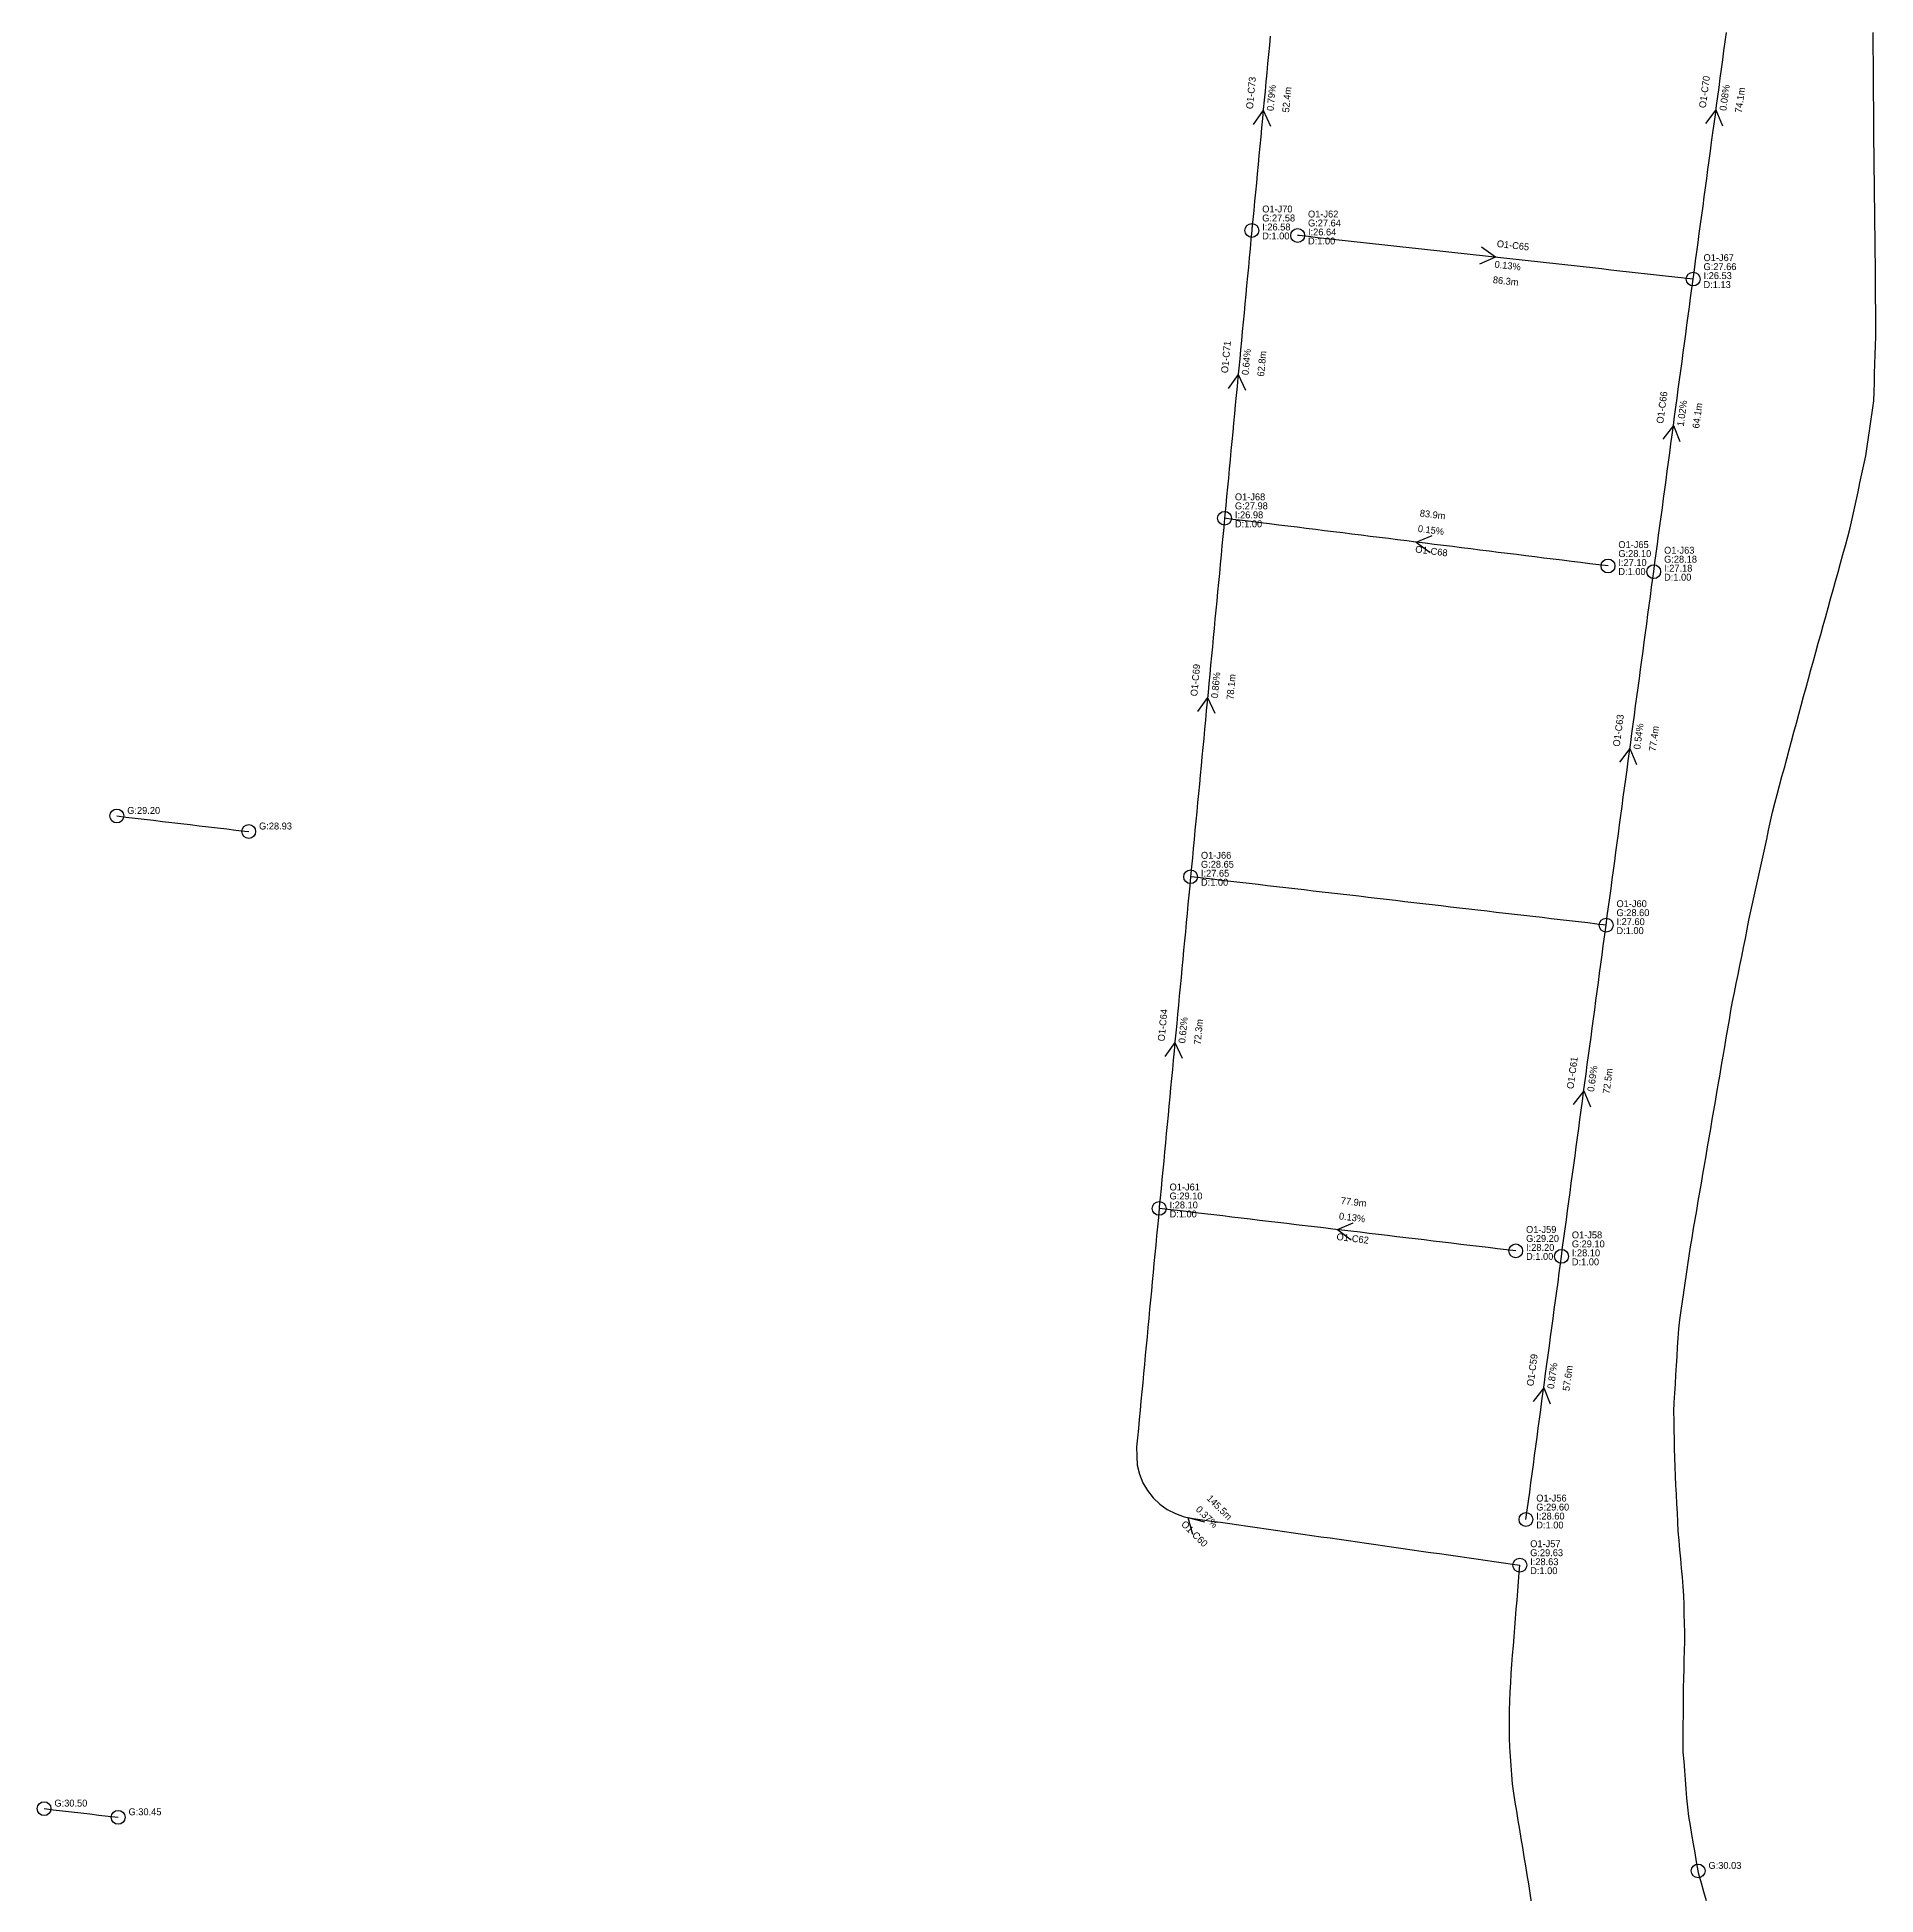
# Model space of a CAD drawing. Header units: metres. Extents: x 607160 to 610559, y 2613470 to 2618337.
# Drawn here: x 607354.6 to 607753.6, y 2616694 to 2617097.2 of the extents above; entities that cross this region are included whole.
import ezdxf

# ---------------------------------------------------------------- set-up
doc = ezdxf.new("R2010")
doc.units = ezdxf.units.M
for name, color, linetype in [('SW-DRAIN-LABELS', 3, 'Continuous'), ('SW-DRAIN-ORPHAN', 8, 'Continuous'), ('SW-DRAIN-SUB-01', 1, 'Continuous'), ('SW-JUNCTIONS', 7, 'Continuous')]:
    doc.layers.add(name, color=color, linetype=linetype)

msp = doc.modelspace()

# ---------------------------------------------------------------- linework, layer by layer
at = {"layer": 'SW-DRAIN-ORPHAN'}
for points in [[(607715.04, 2616699.2), (607714.7, 2616701.17), (607714.37, 2616703.15), (607714.04, 2616705.12), (607713.71, 2616707.09), (607713.38, 2616709.06), (607713.05, 2616711.04), (607712.78, 2616713.02), (607712.62, 2616715.01), (607712.46, 2616717), (607712.31, 2616719), (607712.15, 2616720.99), (607711.99, 2616722.98), (607711.83, 2616724.98), (607711.8, 2616726.98), (607711.82, 2616728.98), (607711.83, 2616730.98), (607711.84, 2616732.98), (607711.86, 2616734.98), (607711.87, 2616736.98), (607711.89, 2616738.98), (607711.94, 2616740.98), (607711.99, 2616742.98), (607712.03, 2616744.97), (607712.08, 2616746.97), (607712.13, 2616748.97), (607712.14, 2616750.97), (607712.09, 2616752.97), (607712.04, 2616754.97), (607711.99, 2616756.97), (607711.94, 2616758.97), (607711.81, 2616760.96), (607711.63, 2616762.96), (607711.45, 2616764.95), (607711.28, 2616766.94), (607711.1, 2616768.93), (607710.92, 2616770.93), (607710.74, 2616772.92), (607710.64, 2616774.91), (607710.54, 2616776.91), (607710.43, 2616778.91), (607710.33, 2616780.91), (607710.23, 2616782.9), (607710.13, 2616784.9), (607710.03, 2616786.9), (607709.96, 2616788.9), (607709.92, 2616790.9), (607709.89, 2616792.9), (607709.85, 2616794.9), (607709.82, 2616796.9), (607709.79, 2616798.9), (607709.86, 2616800.89), (607709.98, 2616802.89), (607710.1, 2616804.89), (607710.23, 2616806.88), (607710.35, 2616808.88), (607710.47, 2616810.87), (607710.59, 2616812.87), (607710.71, 2616814.87), (607710.84, 2616816.86), (607711.1, 2616818.84), (607711.39, 2616820.82), (607711.67, 2616822.8), (607711.95, 2616824.78), (607712.23, 2616826.76), (607712.51, 2616828.74), (607712.8, 2616830.72), (607713.08, 2616832.7), (607713.39, 2616834.68), (607713.73, 2616836.65), (607714.06, 2616838.62), (607714.4, 2616840.59), (607714.74, 2616842.57), (607715.08, 2616844.54), (607715.41, 2616846.51), (607715.75, 2616848.48), (607716.09, 2616850.45), (607716.43, 2616852.42), (607716.77, 2616854.39), (607717.1, 2616856.36), (607717.44, 2616858.34), (607717.78, 2616860.31), (607718.12, 2616862.28), (607718.45, 2616864.25), (607718.79, 2616866.22), (607719.13, 2616868.19), (607719.46, 2616870.16), (607719.8, 2616872.14), (607720.14, 2616874.11), (607720.47, 2616876.08), (607720.81, 2616878.05), (607721.15, 2616880.02), (607721.48, 2616881.99), (607721.82, 2616883.96), (607722.16, 2616885.94), (607722.54, 2616887.9), (607722.94, 2616889.86), (607723.33, 2616891.82), (607723.72, 2616893.78), (607724.12, 2616895.74), (607724.51, 2616897.7), (607724.9, 2616899.66), (607725.3, 2616901.62), (607725.69, 2616903.59), (607726.08, 2616905.55), (607726.48, 2616907.51), (607726.91, 2616909.46), (607727.34, 2616911.41), (607727.77, 2616913.37), (607728.2, 2616915.32), (607728.63, 2616917.27), (607729.06, 2616919.23), (607729.49, 2616921.18), (607729.92, 2616923.13), (607730.35, 2616925.09), (607730.78, 2616927.04), (607731.21, 2616928.99), (607731.69, 2616930.93), (607732.21, 2616932.87), (607732.72, 2616934.8), (607733.24, 2616936.73), (607733.76, 2616938.66), (607734.28, 2616940.59), (607734.8, 2616942.52), (607735.32, 2616944.45), (607735.84, 2616946.39), (607736.36, 2616948.32), (607736.88, 2616950.25), (607737.4, 2616952.18), (607737.92, 2616954.11), (607738.46, 2616956.04), (607738.99, 2616957.96), (607739.53, 2616959.89), (607740.06, 2616961.82), (607740.59, 2616963.75), (607741.13, 2616965.67), (607741.66, 2616967.6), (607742.2, 2616969.53), (607742.73, 2616971.46), (607743.27, 2616973.38), (607743.8, 2616975.31), (607744.34, 2616977.24), (607744.87, 2616979.16), (607745.4, 2616981.09), (607745.94, 2616983.02), (607746.47, 2616984.95), (607747.01, 2616986.87), (607747.54, 2616988.8), (607748.07, 2616990.73), (607748.49, 2616992.69), (607748.91, 2616994.64), (607749.33, 2616996.6), (607749.75, 2616998.55), (607750.16, 2617000.51), (607750.58, 2617002.46), (607751, 2617004.42), (607751.42, 2617006.38), (607751.71, 2617008.35), (607751.99, 2617010.33), (607752.28, 2617012.31), (607752.57, 2617014.29), (607752.85, 2617016.27), (607753.14, 2617018.25), (607753.23, 2617020.25), (607753.29, 2617022.25), (607753.35, 2617024.25), (607753.41, 2617026.25), (607753.47, 2617028.24), (607753.53, 2617030.24), (607753.59, 2617032.24), (607753.61, 2617034.24), (607753.59, 2617036.24), (607753.58, 2617038.24), (607753.56, 2617040.24), (607753.55, 2617042.24), (607753.53, 2617044.24), (607753.52, 2617046.24), (607753.51, 2617048.24), (607753.49, 2617050.24), (607753.47, 2617052.24), (607753.44, 2617054.24), (607753.42, 2617056.24), (607753.4, 2617058.24), (607753.37, 2617060.24), (607753.35, 2617062.24), (607753.33, 2617064.24), (607753.3, 2617066.24), (607753.28, 2617068.24), (607753.26, 2617070.24), (607753.23, 2617072.24), (607753.21, 2617074.24), (607753.19, 2617076.24), (607753.17, 2617078.24), (607753.16, 2617080.24), (607753.14, 2617082.24), (607753.13, 2617084.24), (607753.11, 2617086.24), (607753.1, 2617088.24), (607753.08, 2617090.24), (607753.07, 2617092.24), (607753.05, 2617094.24), (607753.04, 2617096.24), (607753.02, 2617098.24)], [(607371.91, 2616928.18), (607373.89, 2616927.94), (607375.88, 2616927.71), (607377.86, 2616927.47), (607379.85, 2616927.24), (607381.84, 2616927.01), (607383.82, 2616926.77), (607385.81, 2616926.54), (607387.8, 2616926.3), (607389.78, 2616926.07), (607391.77, 2616925.83), (607393.75, 2616925.6), (607395.74, 2616925.36), (607397.73, 2616925.13), (607399.71, 2616924.9), (607400.52, 2616924.8)], [(607695.08, 2616904.49), (607693.09, 2616904.72), (607691.1, 2616904.95), (607689.12, 2616905.18), (607687.13, 2616905.41), (607685.14, 2616905.64), (607683.16, 2616905.88), (607681.17, 2616906.11), (607679.18, 2616906.34), (607677.2, 2616906.57), (607675.21, 2616906.8), (607673.22, 2616907.03), (607671.24, 2616907.26), (607669.25, 2616907.5), (607667.26, 2616907.73), (607665.28, 2616907.96), (607663.29, 2616908.19), (607661.3, 2616908.42), (607659.32, 2616908.65), (607657.33, 2616908.88), (607655.34, 2616909.12), (607653.36, 2616909.35), (607651.37, 2616909.58), (607649.38, 2616909.81), (607647.4, 2616910.04), (607645.41, 2616910.27), (607643.43, 2616910.5), (607641.44, 2616910.74), (607639.45, 2616910.97), (607637.47, 2616911.2), (607635.48, 2616911.43), (607633.49, 2616911.66), (607631.51, 2616911.89), (607629.52, 2616912.13), (607627.53, 2616912.36), (607625.55, 2616912.59), (607623.56, 2616912.82), (607621.57, 2616913.05), (607619.59, 2616913.28), (607617.6, 2616913.51), (607615.61, 2616913.75), (607613.63, 2616913.98), (607611.64, 2616914.21), (607609.65, 2616914.44), (607607.67, 2616914.67), (607605.68, 2616914.9), (607604.91, 2616914.99)], [(607356.11, 2616712.72), (607358.1, 2616712.49), (607360.09, 2616712.26), (607362.07, 2616712.03), (607364.06, 2616711.79), (607366.05, 2616711.56), (607368.03, 2616711.33), (607370.02, 2616711.1), (607372.19, 2616710.84)], [(607716.86, 2616692.73), (607716.31, 2616694.65), (607715.77, 2616696.58), (607715.23, 2616698.5), (607715.04, 2616699.2)]]:
    msp.add_lwpolyline(points, dxfattribs=at)
at = {"layer": 'SW-DRAIN-SUB-01'}
for p, q in [((607620.67, 2617081.34), (607618.5, 2617078.28)), ((607620.67, 2617081.34), (607622.23, 2617077.93)), ((607718.92, 2617081.45), (607716.63, 2617078.48)), ((607718.92, 2617081.45), (607720.35, 2617077.98)), ((607671.05, 2617049.44), (607668.03, 2617051.66)), ((607671.05, 2617049.44), (607667.62, 2617047.93)), ((607615.24, 2617024.03), (607613.07, 2617020.97)), ((607615.24, 2617024.03), (607616.8, 2617020.62)), ((607709.69, 2617012.96), (607707.4, 2617009.99)), ((607709.69, 2617012.96), (607711.11, 2617009.49)), ((607653.88, 2616987.62), (607657.34, 2616989.08)), ((607653.88, 2616987.62), (607656.87, 2616985.35)), ((607608.59, 2616953.89), (607606.42, 2616950.83)), ((607608.59, 2616953.89), (607610.15, 2616950.48)), ((607700.24, 2616942.85), (607697.95, 2616939.88)), ((607700.24, 2616942.85), (607701.67, 2616939.38)), ((607601.5, 2616879), (607599.33, 2616875.94)), ((607601.5, 2616879), (607603.06, 2616875.59)), ((607690.23, 2616868.54), (607687.94, 2616865.57)), ((607690.23, 2616868.54), (607691.66, 2616865.07)), ((607636.78, 2616838.39), (607640.22, 2616839.87)), ((607636.78, 2616838.39), (607639.78, 2616836.15)), ((607681.54, 2616804.04), (607679.24, 2616801.07)), ((607681.54, 2616804.04), (607682.96, 2616800.57)), ((607604.33, 2616775.92), (607607.95, 2616774.97)), ((607604.33, 2616775.92), (607605.31, 2616772.3))]:
    msp.add_line(p, q, dxfattribs=at)
for points in [[(607622.2, 2617097.45), (607622.01, 2617095.46), (607621.82, 2617093.47), (607621.63, 2617091.48), (607621.44, 2617089.49), (607621.25, 2617087.5), (607621.06, 2617085.5), (607620.88, 2617083.51), (607620.69, 2617081.52), (607620.5, 2617079.53), (607620.31, 2617077.54), (607620.12, 2617075.55), (607619.93, 2617073.56), (607619.74, 2617071.57), (607619.55, 2617069.58), (607619.37, 2617067.58), (607619.18, 2617065.59), (607618.99, 2617063.6), (607618.8, 2617061.61), (607618.61, 2617059.62), (607618.42, 2617057.63), (607618.23, 2617055.64), (607618.2, 2617055.27)], [(607713.97, 2617044.71), (607714.24, 2617046.69), (607714.5, 2617048.67), (607714.77, 2617050.65), (607715.04, 2617052.64), (607715.3, 2617054.62), (607715.57, 2617056.6), (607715.84, 2617058.58), (607716.11, 2617060.57), (607716.37, 2617062.55), (607716.64, 2617064.53), (607716.91, 2617066.51), (607717.18, 2617068.49), (607717.44, 2617070.48), (607717.71, 2617072.46), (607717.98, 2617074.44), (607718.25, 2617076.42), (607718.51, 2617078.4), (607718.78, 2617080.39), (607719.05, 2617082.37), (607719.32, 2617084.35), (607719.58, 2617086.33), (607719.85, 2617088.31), (607720.12, 2617090.3), (607720.38, 2617092.28), (607720.65, 2617094.26), (607720.92, 2617096.24), (607721.19, 2617098.22)], [(607618.2, 2617055.27), (607618.01, 2617053.28), (607617.82, 2617051.29), (607617.63, 2617049.3), (607617.44, 2617047.31), (607617.26, 2617045.32), (607617.07, 2617043.33), (607616.88, 2617041.34), (607616.69, 2617039.34), (607616.5, 2617037.35), (607616.31, 2617035.36), (607616.12, 2617033.37), (607615.93, 2617031.38), (607615.75, 2617029.39), (607615.56, 2617027.4), (607615.37, 2617025.41), (607615.18, 2617023.42), (607614.99, 2617021.42), (607614.8, 2617019.43), (607614.61, 2617017.44), (607614.43, 2617015.45), (607614.24, 2617013.46), (607614.05, 2617011.47), (607613.86, 2617009.48), (607613.67, 2617007.49), (607613.48, 2617005.5), (607613.29, 2617003.5), (607613.1, 2617001.51), (607612.92, 2616999.52), (607612.73, 2616997.53), (607612.54, 2616995.54), (607612.35, 2616993.55), (607612.28, 2616992.79)], [(607713.97, 2617044.71), (607711.98, 2617044.93), (607709.99, 2617045.15), (607708, 2617045.37), (607706.02, 2617045.59), (607704.03, 2617045.81), (607702.04, 2617046.02), (607700.05, 2617046.24), (607698.06, 2617046.46), (607696.08, 2617046.68), (607694.09, 2617046.9), (607692.1, 2617047.12), (607690.11, 2617047.34), (607688.12, 2617047.56), (607686.14, 2617047.78), (607684.15, 2617048), (607682.16, 2617048.22), (607680.17, 2617048.44), (607678.19, 2617048.66), (607676.2, 2617048.88), (607674.21, 2617049.09), (607672.22, 2617049.31), (607670.23, 2617049.53), (607668.25, 2617049.75), (607666.26, 2617049.97), (607664.27, 2617050.19), (607662.28, 2617050.41), (607660.29, 2617050.63), (607658.31, 2617050.85), (607656.32, 2617051.07), (607654.33, 2617051.29), (607652.34, 2617051.51), (607650.35, 2617051.73), (607648.37, 2617051.95), (607646.38, 2617052.16), (607644.39, 2617052.38), (607642.4, 2617052.6), (607640.41, 2617052.82), (607638.43, 2617053.04), (607636.44, 2617053.26), (607634.45, 2617053.48), (607632.46, 2617053.7), (607630.47, 2617053.92), (607628.49, 2617054.14), (607628.14, 2617054.18)], [(607705.41, 2616981.21), (607705.68, 2616983.19), (607705.95, 2616985.17), (607706.21, 2616987.16), (607706.48, 2616989.14), (607706.75, 2616991.12), (607707.01, 2616993.1), (607707.28, 2616995.08), (607707.55, 2616997.07), (607707.82, 2616999.05), (607708.08, 2617001.03), (607708.35, 2617003.01), (607708.62, 2617004.99), (607708.88, 2617006.98), (607709.15, 2617008.96), (607709.42, 2617010.94), (607709.68, 2617012.92), (607709.95, 2617014.9), (607710.22, 2617016.89), (607710.49, 2617018.87), (607710.75, 2617020.85), (607711.02, 2617022.83), (607711.29, 2617024.82), (607711.55, 2617026.8), (607711.82, 2617028.78), (607712.09, 2617030.76), (607712.36, 2617032.74), (607712.62, 2617034.73), (607712.89, 2617036.71), (607713.16, 2617038.69), (607713.42, 2617040.67), (607713.69, 2617042.65), (607713.97, 2617044.71)], [(607612.28, 2616992.79), (607612.09, 2616990.8), (607611.9, 2616988.81), (607611.71, 2616986.82), (607611.52, 2616984.82), (607611.33, 2616982.83), (607611.15, 2616980.84), (607610.96, 2616978.85), (607610.77, 2616976.86), (607610.58, 2616974.87), (607610.39, 2616972.88), (607610.2, 2616970.89), (607610.01, 2616968.9), (607609.82, 2616966.91), (607609.64, 2616964.91), (607609.45, 2616962.92), (607609.26, 2616960.93), (607609.07, 2616958.94), (607608.88, 2616956.95), (607608.69, 2616954.96), (607608.5, 2616952.97), (607608.32, 2616950.98), (607608.13, 2616948.99), (607607.94, 2616946.99), (607607.75, 2616945), (607607.56, 2616943.01), (607607.37, 2616941.02), (607607.18, 2616939.03), (607607, 2616937.04), (607606.81, 2616935.05), (607606.62, 2616933.06), (607606.43, 2616931.07), (607606.24, 2616929.07), (607606.05, 2616927.08), (607605.86, 2616925.09), (607605.67, 2616923.1), (607605.49, 2616921.11), (607605.3, 2616919.12), (607605.11, 2616917.13), (607604.91, 2616914.99)], [(607695.49, 2616982.44), (607693.5, 2616982.69), (607691.52, 2616982.94), (607689.53, 2616983.18), (607687.55, 2616983.43), (607685.56, 2616983.68), (607683.58, 2616983.92), (607681.59, 2616984.17), (607679.61, 2616984.42), (607677.63, 2616984.66), (607675.64, 2616984.91), (607673.66, 2616985.16), (607671.67, 2616985.4), (607669.69, 2616985.65), (607667.7, 2616985.9), (607665.72, 2616986.14), (607663.73, 2616986.39), (607661.75, 2616986.64), (607659.76, 2616986.89), (607657.78, 2616987.13), (607655.79, 2616987.38), (607653.81, 2616987.63), (607651.82, 2616987.87), (607649.84, 2616988.12), (607647.85, 2616988.37), (607645.87, 2616988.61), (607643.89, 2616988.86), (607641.9, 2616989.11), (607639.92, 2616989.35), (607637.93, 2616989.6), (607635.95, 2616989.85), (607633.96, 2616990.09), (607631.98, 2616990.34), (607629.99, 2616990.59), (607628.01, 2616990.83), (607626.02, 2616991.08), (607624.04, 2616991.33), (607622.05, 2616991.57), (607620.07, 2616991.82), (607618.08, 2616992.07), (607616.1, 2616992.31), (607614.11, 2616992.56), (607612.28, 2616992.79)], [(607695.08, 2616904.49), (607695.34, 2616906.47), (607695.61, 2616908.45), (607695.88, 2616910.43), (607696.14, 2616912.42), (607696.41, 2616914.4), (607696.68, 2616916.38), (607696.95, 2616918.36), (607697.21, 2616920.34), (607697.48, 2616922.33), (607697.75, 2616924.31), (607698.01, 2616926.29), (607698.28, 2616928.27), (607698.55, 2616930.25), (607698.81, 2616932.24), (607699.08, 2616934.22), (607699.35, 2616936.2), (607699.62, 2616938.18), (607699.88, 2616940.16), (607700.15, 2616942.15), (607700.42, 2616944.13), (607700.68, 2616946.11), (607700.95, 2616948.09), (607701.22, 2616950.08), (607701.48, 2616952.06), (607701.75, 2616954.04), (607702.02, 2616956.02), (607702.29, 2616958), (607702.55, 2616959.99), (607702.82, 2616961.97), (607703.09, 2616963.95), (607703.35, 2616965.93), (607703.62, 2616967.91), (607703.89, 2616969.9), (607704.15, 2616971.88), (607704.42, 2616973.86), (607704.69, 2616975.84), (607704.96, 2616977.82), (607705.22, 2616979.81), (607705.41, 2616981.21)], [(607604.91, 2616914.99), (607604.72, 2616913), (607604.53, 2616911.01), (607604.34, 2616909.02), (607604.15, 2616907.03), (607603.96, 2616905.04), (607603.78, 2616903.05), (607603.59, 2616901.06), (607603.4, 2616899.06), (607603.21, 2616897.07), (607603.02, 2616895.08), (607602.83, 2616893.09), (607602.65, 2616891.1), (607602.46, 2616889.11), (607602.27, 2616887.12), (607602.08, 2616885.13), (607601.89, 2616883.14), (607601.7, 2616881.14), (607601.52, 2616879.15), (607601.33, 2616877.16), (607601.14, 2616875.17), (607600.95, 2616873.18), (607600.76, 2616871.19), (607600.57, 2616869.2), (607600.39, 2616867.21), (607600.2, 2616865.22), (607600.01, 2616863.22), (607599.82, 2616861.23), (607599.63, 2616859.24), (607599.44, 2616857.25), (607599.25, 2616855.26), (607599.07, 2616853.27), (607598.88, 2616851.28), (607598.69, 2616849.29), (607598.5, 2616847.3), (607598.31, 2616845.3), (607598.12, 2616843.31), (607598.1, 2616843)], [(607685.39, 2616832.6), (607685.65, 2616834.58), (607685.92, 2616836.56), (607686.19, 2616838.54), (607686.46, 2616840.53), (607686.72, 2616842.51), (607686.99, 2616844.49), (607687.26, 2616846.47), (607687.52, 2616848.45), (607687.79, 2616850.44), (607688.06, 2616852.42), (607688.33, 2616854.4), (607688.59, 2616856.38), (607688.86, 2616858.36), (607689.13, 2616860.35), (607689.39, 2616862.33), (607689.66, 2616864.31), (607689.93, 2616866.29), (607690.2, 2616868.27), (607690.46, 2616870.26), (607690.73, 2616872.24), (607691, 2616874.22), (607691.26, 2616876.2), (607691.53, 2616878.19), (607691.8, 2616880.17), (607692.07, 2616882.15), (607692.33, 2616884.13), (607692.6, 2616886.11), (607692.87, 2616888.1), (607693.13, 2616890.08), (607693.4, 2616892.06), (607693.67, 2616894.04), (607693.94, 2616896.02), (607694.2, 2616898.01), (607694.47, 2616899.99), (607694.74, 2616901.97), (607695, 2616903.95), (607695.08, 2616904.49)], [(607598.1, 2616843), (607597.91, 2616841.01), (607597.72, 2616839.02), (607597.53, 2616837.03), (607597.34, 2616835.04), (607597.15, 2616833.05), (607596.96, 2616831.06), (607596.77, 2616829.06), (607596.59, 2616827.07), (607596.4, 2616825.08), (607596.21, 2616823.09), (607596.02, 2616821.1), (607595.83, 2616819.11), (607595.64, 2616817.12), (607595.45, 2616815.13), (607595.26, 2616813.14), (607595.08, 2616811.15), (607594.89, 2616809.15), (607594.7, 2616807.16), (607594.51, 2616805.17), (607594.32, 2616803.18), (607594.13, 2616801.19), (607593.94, 2616799.2), (607593.76, 2616797.21), (607593.57, 2616795.22), (607593.38, 2616793.23), (607593.19, 2616791.23), (607593.21, 2616789.24), (607593.34, 2616787.24), (607593.85, 2616785.33), (607594.53, 2616783.45), (607595.59, 2616781.77), (607596.76, 2616780.15), (607598.26, 2616778.84), (607599.84, 2616777.62), (607601.66, 2616776.8), (607603.52, 2616776.06), (607605.48, 2616775.72), (607607.46, 2616775.44), (607609.44, 2616775.15), (607611.42, 2616774.87), (607613.4, 2616774.59), (607615.38, 2616774.3), (607617.36, 2616774.02), (607619.34, 2616773.74), (607621.32, 2616773.45), (607623.3, 2616773.17), (607625.28, 2616772.89), (607627.26, 2616772.6), (607629.24, 2616772.32), (607631.22, 2616772.03), (607633.2, 2616771.75), (607635.18, 2616771.47), (607637.16, 2616771.18), (607639.14, 2616770.9), (607641.12, 2616770.62), (607643.1, 2616770.33), (607645.08, 2616770.05), (607647.06, 2616769.77), (607649.04, 2616769.48), (607651.01, 2616769.2), (607652.99, 2616768.92), (607654.97, 2616768.63), (607656.95, 2616768.35), (607658.93, 2616768.07), (607660.91, 2616767.78), (607662.89, 2616767.5), (607664.87, 2616767.22), (607666.85, 2616766.93), (607668.83, 2616766.65), (607670.81, 2616766.37), (607672.79, 2616766.08), (607674.77, 2616765.8), (607676.35, 2616765.57)], [(607675.46, 2616833.78), (607675.46, 2616833.78), (607673.47, 2616834.02), (607671.49, 2616834.25), (607669.5, 2616834.49), (607667.51, 2616834.73), (607665.53, 2616834.96), (607663.54, 2616835.2), (607661.56, 2616835.44), (607659.57, 2616835.67), (607657.58, 2616835.91), (607655.6, 2616836.15), (607653.61, 2616836.38), (607651.63, 2616836.62), (607649.64, 2616836.86), (607647.65, 2616837.1), (607645.67, 2616837.33), (607643.68, 2616837.57), (607641.7, 2616837.81), (607639.71, 2616838.04), (607637.73, 2616838.28), (607635.74, 2616838.52), (607633.75, 2616838.75), (607631.77, 2616838.99), (607629.78, 2616839.23), (607627.8, 2616839.46), (607625.81, 2616839.7), (607623.82, 2616839.94), (607621.84, 2616840.17), (607619.85, 2616840.41), (607617.87, 2616840.65), (607615.88, 2616840.88), (607613.89, 2616841.12), (607611.91, 2616841.36), (607609.92, 2616841.59), (607607.94, 2616841.83), (607605.95, 2616842.07), (607603.96, 2616842.3), (607601.98, 2616842.54), (607599.99, 2616842.78), (607598.1, 2616843)], [(607677.68, 2616775.48), (607677.95, 2616777.47), (607678.22, 2616779.45), (607678.49, 2616781.43), (607678.75, 2616783.41), (607679.02, 2616785.39), (607679.29, 2616787.38), (607679.56, 2616789.36), (607679.82, 2616791.34), (607680.09, 2616793.32), (607680.36, 2616795.3), (607680.62, 2616797.29), (607680.89, 2616799.27), (607681.16, 2616801.25), (607681.43, 2616803.23), (607681.69, 2616805.21), (607681.96, 2616807.2), (607682.23, 2616809.18), (607682.5, 2616811.16), (607682.76, 2616813.14), (607683.03, 2616815.12), (607683.3, 2616817.11), (607683.57, 2616819.09), (607683.83, 2616821.07), (607684.1, 2616823.05), (607684.37, 2616825.03), (607684.64, 2616827.02), (607684.9, 2616829), (607685.17, 2616830.98), (607685.39, 2616832.6)], [(607678.92, 2616692.42), (607678.6, 2616694.39), (607678.28, 2616696.37), (607677.95, 2616698.34), (607677.63, 2616700.31), (607677.31, 2616702.29), (607676.98, 2616704.26), (607676.66, 2616706.23), (607676.34, 2616708.21), (607676.01, 2616710.18), (607675.69, 2616712.16), (607675.37, 2616714.13), (607675.05, 2616716.1), (607674.76, 2616718.08), (607674.61, 2616720.08), (607674.46, 2616722.07), (607674.31, 2616724.06), (607674.16, 2616726.06), (607674.13, 2616728.06), (607674.12, 2616730.06), (607674.1, 2616732.06), (607674.09, 2616734.06), (607674.15, 2616736.06), (607674.26, 2616738.05), (607674.37, 2616740.05), (607674.48, 2616742.05), (607674.64, 2616744.04), (607674.8, 2616746.03), (607674.96, 2616748.03), (607675.12, 2616750.02), (607675.27, 2616752.02), (607675.43, 2616754.01), (607675.59, 2616756), (607675.75, 2616758), (607675.9, 2616759.99), (607676.06, 2616761.98), (607676.22, 2616763.98), (607676.35, 2616765.57)]]:
    msp.add_lwpolyline(points, dxfattribs=at)
at = {"layer": 'SW-JUNCTIONS'}
for centre in [(607618.2, 2617055.27), (607628.14, 2617054.18), (607713.97, 2617044.71), (607612.28, 2616992.79), (607695.49, 2616982.44), (607705.41, 2616981.21), (607371.91, 2616928.18), (607400.52, 2616924.8), (607604.91, 2616914.99), (607695.08, 2616904.49), (607598.1, 2616843), (607675.46, 2616833.78), (607685.39, 2616832.6), (607677.68, 2616775.48), (607676.35, 2616765.57), (607356.11, 2616712.72), (607372.19, 2616710.84), (607715.04, 2616699.2)]:
    msp.add_circle(centre, 1.5, dxfattribs=at)

# ---------------------------------------------------------------- texts
at = {"layer": 'SW-DRAIN-LABELS', "color": 3}
for s, rotation, p in [('O1-C73', 84.5885, (607618.43, 2617081.55)), ('O1-C70', 82.318, (607716.69, 2617081.75)), ('O1-C65', -6.2946, (607671.3, 2617051.68)), ('O1-C71', 84.585, (607613, 2617024.24)), ('O1-C66', 82.3255, (607707.46, 2617013.26)), ('O1-C68', -7.0875, (607653.6, 2616985.38)), ('O1-C69', 84.588, (607606.35, 2616954.1)), ('O1-C63', 82.3276, (607698.01, 2616943.15)), ('O1-C64', 84.5949, (607599.26, 2616879.21)), ('O1-C61', 82.3249, (607688, 2616868.84)), ('O1-C62', -6.7976, (607636.51, 2616836.16)), ('O1-C59', 82.3178, (607679.31, 2616804.34)), ('O1-C60', -44.6972, (607602.74, 2616774.32))]:
    msp.add_text(s, height=1.5, rotation=rotation, dxfattribs=at).set_placement(p)
at = {"layer": 'SW-DRAIN-LABELS', "color": 2}
for s, rotation, p in [('0.79%', 84.5885, (607622.91, 2617081.13)), ('52.4m', 84.5885, (607626.27, 2617080.81)), ('0.08%', 82.318, (607721.15, 2617081.15)), ('74.1m', 82.318, (607724.5, 2617080.69)), ('0.13%', -6.2946, (607670.81, 2617047.21)), ('86.3m', -6.2946, (607670.44, 2617043.85)), ('0.64%', 84.585, (607617.48, 2617023.82)), ('62.8m', 84.585, (607620.84, 2617023.5)), ('1.02%', 82.3255, (607711.92, 2617012.66)), ('64.1m', 82.3255, (607715.26, 2617012.21)), ('0.15%', -7.0875, (607654.16, 2616989.85)), ('83.9m', -7.0875, (607654.58, 2616993.2)), ('0.86%', 84.588, (607610.83, 2616953.68)), ('78.1m', 84.588, (607614.19, 2616953.36)), ('0.54%', 82.3276, (607702.47, 2616942.55)), ('77.4m', 82.3276, (607705.82, 2616942.1)), ('0.62%', 84.5949, (607603.74, 2616878.79)), ('72.3m', 84.5949, (607607.1, 2616878.47)), ('0.69%', 82.3249, (607692.46, 2616868.24)), ('72.5m', 82.3249, (607695.81, 2616867.79)), ('0.13%', -6.7976, (607637.04, 2616840.63)), ('77.9m', -6.7976, (607637.44, 2616843.98)), ('0.87%', 82.3178, (607683.77, 2616803.74)), ('57.6m', 82.3178, (607687.11, 2616803.29)), ('0.37%', -44.6972, (607605.91, 2616777.52)), ('145.5m', -44.6972, (607608.28, 2616779.92))]:
    msp.add_text(s, height=1.5, rotation=rotation, dxfattribs=at).set_placement(p)
at = {"layer": 'SW-DRAIN-LABELS', "color": 7}
for s, p in [('O1-J70', (607620.45, 2617059.17)), ('O1-J62', (607630.39, 2617058.08)), ('G:27.58', (607620.45, 2617057.22)), ('G:27.64', (607630.39, 2617056.13)), ('O1-J67', (607716.22, 2617048.61)), ('G:27.66', (607716.22, 2617046.66)), ('O1-J68', (607614.53, 2616996.69)), ('G:27.98', (607614.53, 2616994.74)), ('O1-J65', (607697.74, 2616986.34)), ('G:28.10', (607697.74, 2616984.39)), ('O1-J63', (607707.66, 2616985.11)), ('G:28.18', (607707.66, 2616983.16)), ('G:29.20', (607374.16, 2616928.63)), ('G:28.93', (607402.77, 2616925.25)), ('O1-J66', (607607.16, 2616918.89)), ('G:28.65', (607607.16, 2616916.94)), ('O1-J60', (607697.33, 2616908.39)), ('G:28.60', (607697.33, 2616906.44)), ('O1-J61', (607600.35, 2616846.9)), ('G:29.10', (607600.35, 2616844.95)), ('O1-J59', (607677.71, 2616837.68)), ('O1-J58', (607687.64, 2616836.5)), ('G:29.20', (607677.71, 2616835.73)), ('G:29.10', (607687.64, 2616834.55)), ('O1-J56', (607679.93, 2616779.38)), ('G:29.60', (607679.93, 2616777.43)), ('O1-J57', (607678.6, 2616769.47)), ('G:29.63', (607678.6, 2616767.52)), ('G:30.50', (607358.36, 2616713.17)), ('G:30.45', (607374.44, 2616711.29)), ('G:30.03', (607717.29, 2616699.65))]:
    msp.add_text(s, height=1.5, dxfattribs=at).set_placement(p)
at = {"layer": 'SW-DRAIN-LABELS', "color": 4}
for s, p in [('I:26.58', (607620.45, 2617055.27)), ('I:26.64', (607630.39, 2617054.18)), ('I:26.53', (607716.22, 2617044.71)), ('I:26.98', (607614.53, 2616992.79)), ('I:27.10', (607697.74, 2616982.44)), ('I:27.18', (607707.66, 2616981.21)), ('I:27.65', (607607.16, 2616914.99)), ('I:27.60', (607697.33, 2616904.49)), ('I:28.10', (607600.35, 2616843)), ('I:28.20', (607677.71, 2616833.78)), ('I:28.10', (607687.64, 2616832.6)), ('I:28.60', (607679.93, 2616775.48)), ('I:28.63', (607678.6, 2616765.57))]:
    msp.add_text(s, height=1.5, dxfattribs=at).set_placement(p)
at = {"layer": 'SW-DRAIN-LABELS', "color": 6}
for s, p in [('D:1.00', (607620.45, 2617053.32)), ('D:1.00', (607630.39, 2617052.23)), ('D:1.13', (607716.22, 2617042.76)), ('D:1.00', (607614.53, 2616990.84)), ('D:1.00', (607697.74, 2616980.49)), ('D:1.00', (607707.66, 2616979.26)), ('D:1.00', (607607.16, 2616913.04)), ('D:1.00', (607697.33, 2616902.54)), ('D:1.00', (607600.35, 2616841.05)), ('D:1.00', (607677.71, 2616831.83)), ('D:1.00', (607687.64, 2616830.65)), ('D:1.00', (607679.93, 2616773.53)), ('D:1.00', (607678.6, 2616763.62))]:
    msp.add_text(s, height=1.5, dxfattribs=at).set_placement(p)

doc.saveas('drawing.dxf')
